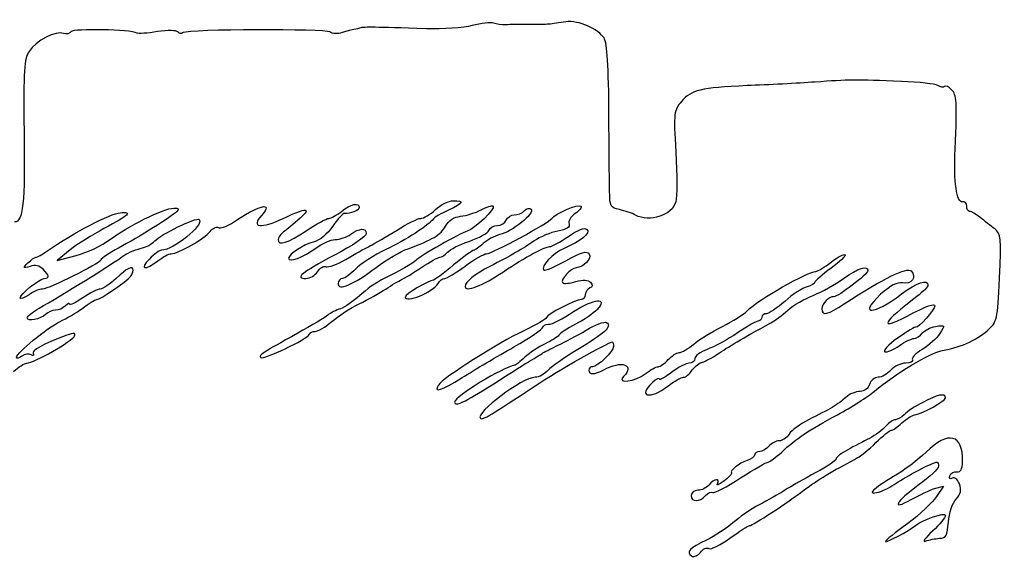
# Model space of a CAD drawing. Extents: x 0 to 69.4, y 0 to 30.3.
# Drawn here: x 55.19 to 60.014, y 20.553 to 23.197 of the extents above; entities that cross this region are included whole.
import ezdxf

# ---------------------------------------------------------------- set-up
doc = ezdxf.new("R2010")
doc.units = 0
doc.header["$MEASUREMENT"] = 0
doc.layers.get('0').update_dxf_attribs({"linetype": 'CONTINUOUS'})

msp = doc.modelspace()

# ---------------------------------------------------------------- linework, layer by layer
at = {"color": 0, "linetype": 'CONTINUOUS'}
for p, q in [((57.414, 23.1675), (57.414, 23.1675)), ((55.9611, 22.2526), (55.9611, 22.2526)), ((55.4386, 22.0651), (55.3743, 22.0131)), ((55.3743, 22.0131), (55.4681, 22.0374)), ((59.629, 21.3153), (59.629, 21.3153)), ((59.6447, 21.0704), (59.6447, 21.0704)), ((59.6864, 20.8917), (59.7297, 20.9039)), ((59.7297, 20.9039), (59.695, 20.8518))]:
    msp.add_line(p, q, dxfattribs=at)
for points in [[(57.1883, 23.1518), (56.9297, 23.1606), (56.8846, 23.1606), (56.8672, 23.1571)], [(57.414, 23.1675), (57.3707, 23.1571), (57.27, 23.1483), (57.1883, 23.1518)], [(57.5182, 23.1796), (57.5043, 23.1849), (57.4575, 23.1796), (57.414, 23.1675)], [(57.579, 23.171), (57.5599, 23.171), (57.5321, 23.1744), (57.5182, 23.1796)], [(57.6918, 23.1726), (57.6483, 23.1744), (57.5981, 23.1726), (57.579, 23.171)], [(57.7872, 23.1744), (57.7786, 23.1726), (57.7351, 23.1726), (57.6918, 23.1726)], [(57.8619, 23.1849), (57.8307, 23.1796), (57.7976, 23.1744), (57.7872, 23.1744)], [(58.0581, 23.1119), (58.0164, 23.1622), (57.9226, 23.1969), (57.8619, 23.1849)], [(55.4056, 23.1293), (55.3692, 23.1449), (55.2685, 23.0928), (55.2356, 23.0407)], [(55.4421, 23.1379), (55.4368, 23.1275), (55.4194, 23.124), (55.4056, 23.1293)], [(55.7649, 23.131), (55.7372, 23.1483), (55.4525, 23.1536), (55.4421, 23.1379)], [(55.8674, 23.1379), (55.8169, 23.1293), (55.7718, 23.1275), (55.7649, 23.131)], [(55.9663, 23.1363), (55.9611, 23.1449), (55.9176, 23.1449), (55.8674, 23.1379)], [(55.9924, 23.1328), (55.9836, 23.1258), (55.9715, 23.1293), (55.9663, 23.1363)], [(56.7144, 23.1363), (56.6919, 23.1518), (56.0201, 23.1501), (55.9924, 23.1328)], [(56.7753, 23.1328), (56.7526, 23.1258), (56.7267, 23.1275), (56.7144, 23.1363)], [(56.8325, 23.1483), (56.8239, 23.1483), (56.7978, 23.1397), (56.7753, 23.1328)], [(56.8672, 23.1571), (56.8586, 23.1536), (56.8429, 23.1501), (56.8325, 23.1483)], [(58.0858, 22.7596), (58.0824, 23.006), (58.0772, 23.0893), (58.0581, 23.1119)], [(55.2356, 23.0407), (55.2112, 23.0043), (55.2078, 22.9488), (55.2112, 22.6485)], [(58.7646, 22.8724), (58.5354, 22.8619), (58.4921, 22.8515), (58.4417, 22.7943)], [(59.0979, 22.8897), (59.0164, 22.8846), (58.8671, 22.8758), (58.7646, 22.8724)], [(59.5232, 22.8932), (59.301, 22.9019), (59.2628, 22.9019), (59.0979, 22.8897)], [(59.7019, 22.8724), (59.6899, 22.8811), (59.61, 22.8897), (59.5232, 22.8932)], [(59.735, 22.8689), (59.7297, 22.8619), (59.7142, 22.8654), (59.7019, 22.8724)], [(59.7697, 22.8515), (59.7558, 22.8654), (59.7401, 22.8742), (59.735, 22.8689)], [(59.7871, 22.5599), (59.7975, 22.7994), (59.7957, 22.8256), (59.7697, 22.8515)], [(58.4417, 22.7943), (58.4053, 22.7508), (58.4035, 22.7404), (58.4139, 22.546)], [(58.0893, 22.3551), (58.0876, 22.4003), (58.0858, 22.5825), (58.0858, 22.7596)], [(55.2112, 22.6485), (55.2164, 22.2908), (55.206, 22.2024), (55.1643, 22.2024)], [(58.4139, 22.546), (58.4208, 22.435), (58.4208, 22.3239), (58.4139, 22.3012)], [(59.8235, 22.3012), (59.794, 22.2961), (59.7801, 22.3985), (59.7871, 22.5599)], [(58.1379, 22.2631), (58.0928, 22.2718), (58.0893, 22.2787), (58.0893, 22.3551)], [(56.2301, 22.1954), (56.3639, 22.2857), (56.4437, 22.3065), (56.3778, 22.2336)], [(56.7718, 22.2544), (56.8169, 22.2908), (56.8586, 22.2996), (56.8586, 22.2735)], [(57.2335, 22.2631), (57.2596, 22.2874), (57.2994, 22.3065), (57.3203, 22.3065)], [(57.3203, 22.3065), (57.3776, 22.3065), (57.3724, 22.2961), (57.2978, 22.2596)], [(57.8046, 22.2197), (57.8185, 22.2422), (57.9383, 22.2926), (57.9488, 22.2804)], [(58.4139, 22.3012), (58.3983, 22.2353), (58.2854, 22.1989), (58.216, 22.2353)], [(59.8443, 22.2804), (59.8443, 22.2943), (59.8357, 22.3047), (59.8235, 22.3012)], [(55.3275, 22.0617), (55.456, 22.1503), (55.6365, 22.244), (55.6833, 22.2475)], [(55.6833, 22.2475), (55.7458, 22.2526), (55.7319, 22.2387), (55.6035, 22.1693)], [(55.6331, 22.1156), (55.7181, 22.1797), (55.8986, 22.27), (55.9472, 22.27)], [(55.9611, 22.2526), (55.9368, 22.2283), (55.7771, 22.1276), (55.6747, 22.0739)], [(55.9472, 22.27), (55.9715, 22.2718), (55.975, 22.2665), (55.9611, 22.2526)], [(56.4854, 22.2197), (56.6017, 22.2769), (56.6312, 22.2718), (56.5549, 22.2093)], [(56.7093, 22.2197), (56.7197, 22.2197), (56.7475, 22.2353), (56.7718, 22.2544)], [(56.7857, 22.244), (56.7788, 22.2457), (56.7526, 22.2162), (56.7283, 22.1815)], [(56.8586, 22.2735), (56.8586, 22.2596), (56.8135, 22.2406), (56.7857, 22.244)], [(57.1607, 22.2197), (57.1744, 22.2197), (57.2075, 22.2387), (57.2335, 22.2631)], [(57.2978, 22.2596), (57.2613, 22.244), (57.2283, 22.2249), (57.2231, 22.2179)], [(57.3568, 22.2301), (57.3846, 22.2336), (57.4314, 22.2475), (57.4575, 22.2614)], [(57.5165, 22.2804), (57.5286, 22.2665), (57.4279, 22.1693), (57.3897, 22.1572)], [(57.4575, 22.2614), (57.4853, 22.2769), (57.5113, 22.2839), (57.5165, 22.2804)], [(57.7039, 22.2649), (57.7231, 22.2457), (57.6068, 22.1519), (57.5494, 22.1399)], [(57.6207, 22.2371), (57.6363, 22.2371), (57.6588, 22.2457), (57.671, 22.2579)], [(57.671, 22.2579), (57.6814, 22.2683), (57.6969, 22.2718), (57.7039, 22.2649)], [(57.9192, 22.244), (57.8983, 22.2283), (57.8844, 22.2058), (57.8897, 22.1919)], [(57.9488, 22.2804), (57.9539, 22.2753), (57.9418, 22.2579), (57.9192, 22.244)], [(58.216, 22.2353), (58.2004, 22.2457), (58.1639, 22.2561), (58.1379, 22.2631)], [(59.8582, 22.2544), (59.8513, 22.2544), (59.8443, 22.2665), (59.8443, 22.2804)], [(59.9103, 22.2249), (59.8894, 22.2406), (59.8669, 22.2544), (59.8582, 22.2544)], [(55.8535, 22.1086), (55.8794, 22.1399), (56.0583, 22.2267), (56.0722, 22.2144)], [(56.0722, 22.2144), (56.0982, 22.1867), (55.9454, 22.0635), (55.8864, 22.0635)], [(56.166, 22.1746), (56.1746, 22.1693), (56.2042, 22.1781), (56.2301, 22.1954)], [(56.3778, 22.2336), (56.3239, 22.1746), (56.376, 22.1676), (56.4854, 22.2197)], [(56.5549, 22.2093), (56.5271, 22.185), (56.4924, 22.1589), (56.4819, 22.1485)], [(56.5982, 22.1589), (56.6486, 22.1919), (56.6971, 22.2197), (56.7093, 22.2197)], [(57.2231, 22.2179), (57.2022, 22.1867), (57.086, 22.1121), (56.9887, 22.0669)], [(57.0443, 22.1624), (57.0947, 22.1936), (57.1468, 22.2197), (57.1607, 22.2197)], [(57.2821, 22.1815), (57.2978, 22.2093), (57.3221, 22.2267), (57.3568, 22.2301)], [(57.4835, 22.0461), (57.5113, 22.0461), (57.7907, 22.1971), (57.8046, 22.2197)], [(57.5374, 22.185), (57.5564, 22.185), (57.5756, 22.1971), (57.5807, 22.211)], [(57.5807, 22.211), (57.5876, 22.2249), (57.605, 22.2371), (57.6207, 22.2371)], [(59.9815, 22.1676), (59.9624, 22.1815), (59.9311, 22.2075), (59.9103, 22.2249)], [(55.6035, 22.1693), (55.5479, 22.1399), (55.4733, 22.0929), (55.4386, 22.0651)], [(55.935, 22.0461), (55.9697, 22.0461), (56.1, 22.1207), (56.126, 22.1554)], [(56.126, 22.1554), (56.1382, 22.1711), (56.1572, 22.1815), (56.166, 22.1746)], [(56.4593, 22.1156), (56.4593, 22.0825), (56.5079, 22.0982), (56.5982, 22.1589)], [(56.4819, 22.1485), (56.4697, 22.1399), (56.4593, 22.1242), (56.4593, 22.1156)], [(56.7283, 22.1815), (56.7024, 22.1433), (56.6642, 22.1103), (56.6364, 22.1051)], [(56.8169, 22.1415), (56.8586, 22.1728), (56.8933, 22.1746), (56.8933, 22.145)], [(56.9107, 22.0843), (56.935, 22.0964), (56.994, 22.1311), (57.0443, 22.1624)], [(57.0982, 22.0704), (57.2179, 22.1137), (57.2596, 22.1399), (57.2821, 22.1815)], [(57.3897, 22.1572), (57.3533, 22.1468), (57.1537, 22.0322), (57.1364, 22.0131)], [(57.3985, 22.1068), (57.4471, 22.1242), (57.4904, 22.1468), (57.4957, 22.1607)], [(57.4957, 22.1607), (57.5008, 22.1746), (57.52, 22.185), (57.5374, 22.185)], [(57.8342, 22.1572), (57.7994, 22.1503), (57.7474, 22.1294), (57.7178, 22.1086)], [(57.8897, 22.1919), (57.8949, 22.1762), (57.8793, 22.1658), (57.8342, 22.1572)], [(57.9765, 22.1658), (57.9974, 22.1468), (57.9504, 22.1086), (57.8654, 22.0721)], [(57.8863, 22.1311), (57.9331, 22.1642), (57.9678, 22.1762), (57.9765, 22.1658)], [(60.0057, 21.9264), (60.0144, 22.126), (60.0126, 22.1433), (59.9815, 22.1676)], [(55.4681, 22.0374), (55.5201, 22.0512), (55.5949, 22.086), (55.6331, 22.1156)], [(55.7822, 22.0721), (55.81, 22.0774), (55.8413, 22.0947), (55.8535, 22.1086)], [(56.6364, 22.1051), (56.5843, 22.0912), (56.5132, 22.0443), (56.5114, 22.0235)], [(56.6451, 22.0739), (56.6746, 22.0964), (56.7179, 22.1156), (56.7406, 22.1156)], [(56.8933, 22.145), (56.8933, 22.1311), (56.8239, 22.0843), (56.7371, 22.0392)], [(56.7406, 22.1156), (56.7631, 22.1156), (56.7978, 22.1276), (56.8169, 22.1415)], [(57.2925, 22.0531), (57.3029, 22.0669), (57.3515, 22.0912), (57.3985, 22.1068)], [(57.5494, 22.1399), (57.5235, 22.1329), (57.4869, 22.1137), (57.4679, 22.0964)], [(57.7178, 22.1086), (57.664, 22.0704), (57.6015, 22.0357), (57.5008, 21.9836)], [(57.7942, 22.0808), (57.8046, 22.0808), (57.8463, 22.1033), (57.8863, 22.1311)], [(55.2701, 22.0287), (55.2754, 22.0287), (55.3014, 22.0426), (55.3275, 22.0617)], [(55.6747, 22.0739), (55.6312, 22.0496), (55.5914, 22.0235), (55.5879, 22.0149)], [(55.6921, 22.0304), (55.7146, 22.0478), (55.7544, 22.0651), (55.7822, 22.0721)], [(55.8864, 22.0635), (55.8778, 22.0635), (55.8517, 22.0443), (55.8274, 22.02)], [(56.5114, 22.0235), (56.5114, 22.001), (56.5843, 22.0287), (56.6451, 22.0739)], [(56.7926, 22.0183), (56.8343, 22.0426), (56.8864, 22.0721), (56.9107, 22.0843)], [(56.9887, 22.0669), (56.9315, 22.0392), (56.8656, 21.9958), (56.8413, 21.9715)], [(56.9419, 21.9785), (56.9922, 22.0165), (57.0617, 22.0582), (57.0982, 22.0704)], [(57.2543, 22.0287), (57.2631, 22.0287), (57.2804, 22.0408), (57.2925, 22.0531)], [(57.421, 22.0635), (57.4158, 22.0635), (57.3707, 22.0304), (57.3221, 21.9906)], [(57.4679, 22.0964), (57.4488, 22.0774), (57.4279, 22.0635), (57.421, 22.0635)], [(57.5668, 21.9576), (57.6761, 22.0304), (57.7682, 22.0808), (57.7942, 22.0808)], [(57.8654, 22.0721), (57.8081, 22.0478), (57.749, 21.9836), (57.7664, 21.9646)], [(57.874, 22.0114), (57.9504, 22.0547), (57.9765, 22.0617), (57.9886, 22.0443)], [(55.2303, 22.001), (55.246, 22.0165), (55.2633, 22.0287), (55.2701, 22.0287)], [(55.2858, 21.7787), (55.3917, 21.8378), (55.6504, 21.9993), (55.6921, 22.0304)], [(55.5879, 22.0149), (55.581, 21.9958), (55.3326, 21.8725), (55.3014, 21.8725)], [(55.8274, 22.02), (55.7753, 21.9681), (55.8065, 21.9628), (55.869, 22.0114)], [(55.869, 22.0114), (55.8933, 22.0304), (55.9229, 22.0461), (55.935, 22.0461)], [(56.7371, 22.0392), (56.5739, 21.9524), (56.5392, 21.9246), (56.5965, 21.9246)], [(56.6954, 21.9819), (56.7075, 21.9785), (56.751, 21.994), (56.7926, 22.0183)], [(57.1364, 22.0131), (57.1242, 21.9993), (57.0547, 21.9593), (56.9783, 21.9229)], [(57.1658, 21.9801), (57.2057, 22.0062), (57.2457, 22.0287), (57.2543, 22.0287)], [(57.3793, 21.9854), (57.4244, 22.0183), (57.4714, 22.0461), (57.4835, 22.0461)], [(57.7664, 21.9646), (57.7717, 21.9611), (57.8203, 21.9819), (57.874, 22.0114)], [(57.9886, 22.0443), (58.0025, 22.0218), (57.9608, 21.9785), (57.9244, 21.9767)], [(59.1031, 21.9593), (59.1118, 21.9593), (59.1447, 21.9801), (59.1778, 22.0044)], [(59.1778, 22.0044), (59.2107, 22.0304), (59.2419, 22.0461), (59.2472, 22.0408)], [(59.2472, 22.0408), (59.2524, 22.0374), (59.2211, 22.0062), (59.1778, 21.975)], [(55.2407, 21.9836), (55.206, 21.9732), (55.2043, 21.975), (55.2303, 22.001)], [(55.3049, 21.9697), (55.2875, 21.9871), (55.265, 21.9924), (55.2407, 21.9836)], [(55.3101, 21.9246), (55.3379, 21.9246), (55.3361, 21.9385), (55.3049, 21.9697)], [(55.7475, 21.9646), (55.7475, 21.9906), (55.7164, 21.975), (55.6643, 21.9246)], [(55.7338, 21.9333), (55.7407, 21.9419), (55.7475, 21.9558), (55.7475, 21.9646)], [(56.5965, 21.9246), (56.6174, 21.9246), (56.6417, 21.9403), (56.6538, 21.9576)], [(56.6538, 21.9576), (56.6642, 21.975), (56.6833, 21.9871), (56.6954, 21.9819)], [(56.7544, 21.8986), (56.7544, 21.8621), (56.8274, 21.8933), (56.9419, 21.9785)], [(56.8413, 21.9715), (56.8169, 21.9454), (56.7874, 21.9246), (56.7769, 21.9246)], [(57.0669, 21.9194), (57.0808, 21.9246), (57.126, 21.9524), (57.1658, 21.9801)], [(57.3221, 21.9906), (57.2735, 21.9489), (57.2283, 21.916), (57.2231, 21.916)], [(57.2786, 21.9246), (57.289, 21.9246), (57.3342, 21.9524), (57.3793, 21.9854)], [(57.5008, 21.9836), (57.4279, 21.9472), (57.3793, 21.9072), (57.3793, 21.8847)], [(57.3793, 21.8847), (57.3793, 21.8551), (57.4661, 21.8899), (57.5668, 21.9576)], [(57.9244, 21.9767), (57.9001, 21.9767), (57.8446, 21.916), (57.8585, 21.9037)], [(58.7646, 21.7649), (58.8219, 21.8222), (59.0597, 21.9576), (59.1031, 21.9593)], [(59.1778, 21.975), (59.1343, 21.9437), (59.0979, 21.9125), (59.0979, 21.9056)], [(59.3583, 21.9628), (59.3583, 21.9454), (59.2107, 21.8326), (59.1899, 21.8343)], [(59.2385, 21.9246), (59.3097, 21.975), (59.3583, 21.9906), (59.3583, 21.9628)], [(59.2419, 21.7996), (59.4364, 21.9264), (59.551, 21.9819), (59.5718, 21.9611)], [(59.5718, 21.9611), (59.5996, 21.9333), (59.5735, 21.8933), (59.5285, 21.9021)], [(55.1921, 21.8274), (55.1921, 21.8465), (55.2858, 21.9229), (55.3101, 21.9246)], [(55.5671, 21.8204), (55.5844, 21.8204), (55.7181, 21.9107), (55.7338, 21.9333)], [(55.6643, 21.9246), (55.6331, 21.8968), (55.5983, 21.8725), (55.5861, 21.8725)], [(56.7769, 21.9246), (56.7649, 21.9246), (56.7544, 21.9125), (56.7544, 21.8986)], [(56.9783, 21.9229), (56.9436, 21.9056), (56.8915, 21.869), (56.8603, 21.8396)], [(56.9887, 21.8725), (57.0183, 21.8917), (57.0531, 21.9125), (57.0669, 21.9194)], [(57.2231, 21.916), (57.2006, 21.916), (57.0843, 21.8465), (57.0843, 21.8343)], [(57.2457, 21.9003), (57.2526, 21.9142), (57.2682, 21.9246), (57.2786, 21.9246)], [(57.8585, 21.9037), (57.8636, 21.8968), (57.8932, 21.9003), (57.9226, 21.909)], [(57.9226, 21.909), (57.9592, 21.9194), (57.9835, 21.9176), (57.9956, 21.9056)], [(57.9956, 21.9056), (58.0078, 21.8917), (58.006, 21.8829), (57.9921, 21.8778)], [(59.0979, 21.9056), (59.0979, 21.8986), (59.0806, 21.8899), (59.0597, 21.8829)], [(59.0892, 21.8412), (59.1326, 21.8586), (59.1986, 21.8951), (59.2385, 21.9246)], [(59.5285, 21.9021), (59.5007, 21.9072), (59.4694, 21.8899), (59.4208, 21.8465)], [(59.5232, 21.8482), (59.5996, 21.9056), (59.6533, 21.9229), (59.6533, 21.8917)], [(59.945, 21.6676), (59.9936, 21.7111), (59.9954, 21.7181), (60.0057, 21.9264)], [(55.3014, 21.8725), (55.2875, 21.8725), (55.2581, 21.8604), (55.2356, 21.8447)], [(55.5861, 21.8725), (55.574, 21.8725), (55.5358, 21.8535), (55.4993, 21.8292)], [(56.8586, 21.7996), (56.9019, 21.8222), (56.961, 21.8551), (56.9887, 21.8725)], [(57.0843, 21.8343), (57.0843, 21.7996), (57.2196, 21.8569), (57.2457, 21.9003)], [(57.9921, 21.8778), (57.98, 21.8725), (57.9696, 21.8586), (57.9696, 21.8447)], [(59.0597, 21.8829), (59.0372, 21.8778), (58.9886, 21.8465), (58.9504, 21.8118)], [(59.6533, 21.8917), (59.6533, 21.8829), (59.629, 21.8586), (59.5996, 21.8361)], [(55.2356, 21.8447), (55.2112, 21.8292), (55.1921, 21.8222), (55.1921, 21.8274)], [(55.4993, 21.8292), (55.4646, 21.8049), (55.4351, 21.791), (55.4351, 21.7979)], [(55.4993, 21.7787), (55.5289, 21.8014), (55.5601, 21.8204), (55.5671, 21.8204)], [(56.8603, 21.8396), (56.829, 21.8118), (56.7874, 21.7822), (56.7665, 21.7753)], [(57.9504, 21.8204), (57.921, 21.8204), (57.7786, 21.7475), (57.7786, 21.7319)], [(57.9122, 21.7614), (58.0113, 21.8274), (58.0858, 21.8326), (58.0268, 21.7701)], [(57.9696, 21.8447), (57.9696, 21.8308), (57.9608, 21.8204), (57.9504, 21.8204)], [(58.9504, 21.8118), (58.9122, 21.7787), (58.8706, 21.751), (58.8601, 21.751)], [(58.9643, 21.7683), (58.9921, 21.7926), (59.0476, 21.8257), (59.0892, 21.8412)], [(59.1899, 21.8343), (59.1674, 21.8361), (59.1326, 21.8014), (59.1326, 21.7753)], [(59.4208, 21.8465), (59.3079, 21.7406), (59.3861, 21.7424), (59.5232, 21.8482)], [(59.5996, 21.8361), (59.4294, 21.7076), (59.4069, 21.6642), (59.551, 21.7389)], [(55.2268, 21.7301), (55.2268, 21.7389), (55.2529, 21.7597), (55.2858, 21.7787)], [(55.3657, 21.7683), (55.35, 21.7683), (55.3292, 21.7597), (55.3171, 21.7475)], [(55.4143, 21.7892), (55.4021, 21.7771), (55.3812, 21.7683), (55.3657, 21.7683)], [(55.3882, 21.7128), (55.4194, 21.7267), (55.4681, 21.7562), (55.4993, 21.7787)], [(55.4351, 21.7979), (55.4351, 21.8049), (55.4264, 21.8014), (55.4143, 21.7892)], [(56.7665, 21.7753), (56.7457, 21.7701), (56.7179, 21.7544), (56.704, 21.744)], [(56.7232, 21.7128), (56.7544, 21.7389), (56.8151, 21.7787), (56.8586, 21.7996)], [(57.789, 21.6989), (57.8064, 21.6989), (57.8601, 21.7267), (57.9122, 21.7614)], [(58.0268, 21.7701), (58.0094, 21.7528), (57.9626, 21.7197), (57.921, 21.6989)], [(58.6431, 21.6885), (58.6935, 21.7146), (58.7472, 21.7475), (58.7646, 21.7649)], [(58.881, 21.7058), (58.9, 21.7162), (58.9382, 21.744), (58.9643, 21.7683)], [(59.1326, 21.7753), (59.1326, 21.7389), (59.1621, 21.7458), (59.2419, 21.7996)], [(59.551, 21.7389), (59.6482, 21.791), (59.6881, 21.8049), (59.6881, 21.7892)], [(59.6881, 21.7892), (59.6881, 21.7718), (59.6047, 21.6781), (59.5961, 21.685)], [(55.1747, 21.5375), (55.1747, 21.5583), (55.3222, 21.6799), (55.3882, 21.7128)], [(55.3171, 21.7475), (55.2928, 21.7232), (55.2268, 21.7111), (55.2268, 21.7301)], [(56.704, 21.744), (56.6919, 21.7336), (56.6243, 21.6937), (56.5565, 21.6556)], [(56.6417, 21.6642), (56.6556, 21.6642), (56.6919, 21.685), (56.7232, 21.7128)], [(57.7786, 21.7319), (57.7786, 21.725), (57.7282, 21.6954), (57.664, 21.666)], [(57.9731, 21.6694), (58.0182, 21.6972), (58.0633, 21.7146), (58.0738, 21.7076)], [(58.8219, 21.7162), (58.8132, 21.7162), (58.7664, 21.6903), (58.7178, 21.6572)], [(58.8375, 21.7336), (58.8375, 21.725), (58.8306, 21.7162), (58.8219, 21.7162)], [(58.8601, 21.751), (58.8479, 21.751), (58.8375, 21.744), (58.8375, 21.7336)], [(56.6121, 21.6486), (56.6156, 21.6572), (56.6294, 21.6642), (56.6417, 21.6642)], [(57.664, 21.666), (57.5494, 21.6121), (57.2665, 21.4333), (57.2474, 21.4003)], [(57.6189, 21.5878), (57.6969, 21.6329), (57.7613, 21.6764), (57.7613, 21.685)], [(57.7613, 21.685), (57.7613, 21.6919), (57.7733, 21.6989), (57.789, 21.6989)], [(57.921, 21.6989), (57.881, 21.6781), (57.8428, 21.6537), (57.8393, 21.6451)], [(57.8393, 21.5982), (57.8689, 21.6104), (57.9279, 21.6433), (57.9731, 21.6694)], [(58.0738, 21.7076), (58.1032, 21.6903), (58.065, 21.6537), (57.9331, 21.5757)], [(58.5025, 21.6017), (58.5285, 21.6243), (58.5928, 21.6625), (58.6431, 21.6885)], [(58.6206, 21.5531), (58.6657, 21.5843), (58.7437, 21.6312), (58.881, 21.7058)], [(59.5961, 21.685), (59.5908, 21.6885), (59.551, 21.6642), (59.5042, 21.6312)], [(59.6256, 21.6556), (59.636, 21.6694), (59.6656, 21.6833), (59.6915, 21.6885)], [(59.6915, 21.6885), (59.7385, 21.6954), (59.7385, 21.6954), (59.7124, 21.6537)], [(59.7176, 21.5687), (59.801, 21.5808), (59.8929, 21.6208), (59.945, 21.6676)], [(55.2251, 21.5079), (55.2581, 21.5079), (55.4507, 21.6174), (55.4594, 21.6417)], [(55.4213, 21.6451), (55.3014, 21.6), (55.246, 21.5704), (55.2564, 21.5549)], [(55.4594, 21.6417), (55.4664, 21.6572), (55.456, 21.659), (55.4213, 21.6451)], [(56.5565, 21.6556), (56.3778, 21.5565), (56.3639, 21.5461), (56.3743, 21.5357)], [(56.3743, 21.5357), (56.3864, 21.5236), (56.6051, 21.626), (56.6121, 21.6486)], [(57.8393, 21.6451), (57.8342, 21.6364), (57.8029, 21.6174), (57.7717, 21.6035)], [(58.7178, 21.6572), (58.6692, 21.6243), (58.6014, 21.5878), (58.5685, 21.5757)], [(59.5042, 21.6312), (59.459, 21.5982), (59.4312, 21.5669), (59.4417, 21.5635)], [(59.5128, 21.5931), (59.5406, 21.6139), (59.5735, 21.6294), (59.5839, 21.6294)], [(59.5839, 21.6294), (59.5961, 21.6294), (59.6151, 21.6417), (59.6256, 21.6556)], [(59.7124, 21.6537), (59.6968, 21.6312), (59.6586, 21.5965), (59.6256, 21.5757)], [(57.3637, 21.4368), (57.4244, 21.475), (57.539, 21.5426), (57.6189, 21.5878)], [(57.7717, 21.6035), (57.7404, 21.5878), (57.6953, 21.5583), (57.6726, 21.5375)], [(57.7231, 21.3968), (57.8358, 21.4715), (58.0824, 21.6121), (58.1032, 21.6121)], [(57.7613, 21.5583), (57.7751, 21.5669), (57.8115, 21.5843), (57.8393, 21.5982)], [(57.9331, 21.5757), (57.8689, 21.5375), (57.8029, 21.4906), (57.7872, 21.4732)], [(58.1085, 21.5896), (58.1085, 21.5635), (58.0303, 21.4906), (58.0043, 21.4906)], [(58.1032, 21.6121), (58.1067, 21.6121), (58.1085, 21.6017), (58.1085, 21.5896)], [(58.4312, 21.56), (58.4435, 21.56), (58.4747, 21.5792), (58.5025, 21.6017)], [(58.5685, 21.5757), (58.5354, 21.5635), (58.5076, 21.5426), (58.5076, 21.5306)], [(59.3912, 21.3708), (59.4919, 21.4558), (59.6656, 21.56), (59.7176, 21.5687)], [(59.4417, 21.5635), (59.4521, 21.56), (59.485, 21.5739), (59.5128, 21.5931)], [(59.6256, 21.5757), (59.5926, 21.5565), (59.57, 21.5322), (59.5769, 21.5236)], [(55.2008, 21.5426), (55.1869, 21.5306), (55.1747, 21.5287), (55.1747, 21.5375)], [(55.246, 21.5496), (55.2356, 21.5565), (55.2147, 21.5531), (55.2008, 21.5426)], [(55.2564, 21.5549), (55.2615, 21.5444), (55.2581, 21.5426), (55.246, 21.5496)], [(57.6726, 21.5375), (57.6501, 21.5167), (57.6276, 21.4993), (57.6224, 21.4975)], [(57.6849, 21.5114), (57.7126, 21.5287), (57.7474, 21.5496), (57.7613, 21.5583)], [(58.0599, 21.475), (58.1483, 21.5236), (58.216, 21.501), (58.1569, 21.4419)], [(58.3271, 21.4906), (58.3375, 21.4906), (58.3601, 21.5062), (58.3775, 21.5253)], [(58.3775, 21.5253), (58.3949, 21.5444), (58.4192, 21.56), (58.4312, 21.56)], [(58.5076, 21.5306), (58.5076, 21.5183), (58.4956, 21.5079), (58.4799, 21.5079)], [(58.5458, 21.5132), (58.5581, 21.5167), (58.5928, 21.534), (58.6206, 21.5531)], [(59.5769, 21.5236), (59.5822, 21.5149), (59.5665, 21.5079), (59.544, 21.5079)], [(55.1592, 21.4662), (55.1835, 21.4889), (55.2129, 21.5079), (55.2251, 21.5079)], [(57.6224, 21.4975), (57.5651, 21.4889), (57.3272, 21.3431), (57.3272, 21.3169)], [(57.5113, 21.4021), (57.5807, 21.4454), (57.6588, 21.4958), (57.6849, 21.5114)], [(57.7872, 21.4732), (57.7699, 21.4542), (57.7421, 21.4385), (57.7231, 21.4385)], [(58.0043, 21.4906), (57.9939, 21.4906), (57.9869, 21.4836), (57.9869, 21.4732)], [(57.9869, 21.4732), (57.9869, 21.4507), (58.0147, 21.4507), (58.0599, 21.475)], [(58.2646, 21.4558), (58.2889, 21.475), (58.3167, 21.4906), (58.3271, 21.4906)], [(58.4799, 21.5079), (58.466, 21.5079), (58.4261, 21.4871), (58.3931, 21.4628)], [(58.4521, 21.4385), (58.4625, 21.4385), (58.4817, 21.4542), (58.4956, 21.475)], [(58.4956, 21.475), (58.5094, 21.494), (58.5319, 21.5114), (58.5458, 21.5132)], [(59.4711, 21.4732), (59.4537, 21.4542), (59.426, 21.4385), (59.4086, 21.4385)], [(59.544, 21.5079), (59.5215, 21.5079), (59.4885, 21.4924), (59.4711, 21.4732)], [(57.2474, 21.4003), (57.2214, 21.3604), (57.2631, 21.3725), (57.3637, 21.4368)], [(57.7231, 21.4385), (57.6606, 21.4385), (57.4279, 21.2632), (57.454, 21.2371)], [(58.1569, 21.4419), (58.1206, 21.4056), (58.216, 21.4176), (58.2646, 21.4558)], [(58.334, 21.4299), (58.334, 21.4385), (58.3185, 21.4299), (58.2993, 21.4125)], [(58.3931, 21.4628), (58.3601, 21.4368), (58.334, 21.4229), (58.334, 21.4299)], [(58.3757, 21.3951), (58.4069, 21.4194), (58.4417, 21.4385), (58.4521, 21.4385)], [(59.4086, 21.4385), (59.3912, 21.4385), (59.3722, 21.4229), (59.3669, 21.4037)], [(57.3272, 21.3169), (57.3272, 21.2926), (57.3758, 21.3153), (57.5113, 21.4021)], [(57.454, 21.2371), (57.4644, 21.2267), (57.5061, 21.251), (57.7231, 21.3968)], [(58.2993, 21.4125), (58.2229, 21.3431), (58.2872, 21.3274), (58.3757, 21.3951)], [(59.3669, 21.4037), (59.36, 21.3829), (59.341, 21.369), (59.3201, 21.369)], [(59.2507, 21.3396), (59.2125, 21.3065), (59.1674, 21.2787), (59.0667, 21.2301)], [(59.209, 21.2544), (59.2767, 21.291), (59.3583, 21.3431), (59.3912, 21.3708)], [(59.3201, 21.369), (59.2993, 21.369), (59.2681, 21.3569), (59.2507, 21.3396)], [(59.5892, 21.2544), (59.6274, 21.2597), (59.7401, 21.3222), (59.7401, 21.3378)], [(59.7401, 21.3378), (59.7401, 21.3621), (59.6985, 21.3535), (59.629, 21.3153)], [(59.629, 21.3153), (59.5908, 21.2961), (59.5492, 21.2683), (59.5371, 21.2544)], [(58.9347, 21.0704), (59.0042, 21.1364), (59.0683, 21.1799), (59.209, 21.2544)], [(59.0667, 21.2301), (59.0268, 21.2093), (58.9833, 21.1781), (58.9713, 21.159)], [(59.4937, 21.2301), (59.4833, 21.2301), (59.4625, 21.2162), (59.4468, 21.1989)], [(59.5371, 21.2544), (59.5232, 21.2406), (59.5042, 21.2301), (59.4937, 21.2301)], [(59.525, 21.2146), (59.5457, 21.2336), (59.5753, 21.251), (59.5892, 21.2544)], [(59.4468, 21.1989), (59.4312, 21.1799), (59.3965, 21.1537), (59.3669, 21.1382)], [(59.4729, 21.1781), (59.4799, 21.1781), (59.5042, 21.1937), (59.525, 21.2146)], [(58.9713, 21.159), (58.9608, 21.1417), (58.9382, 21.126), (58.9226, 21.126)], [(59.3669, 21.1382), (59.3392, 21.1243), (59.2889, 21.0982), (59.2593, 21.0826)], [(59.3982, 21.1174), (59.4312, 21.1503), (59.466, 21.1781), (59.4729, 21.1781)], [(59.8235, 21.0254), (59.8269, 21.159), (59.7524, 21.1781), (59.6447, 21.0704)], [(58.8722, 21.1), (58.8601, 21.0861), (58.8393, 21.0739), (58.8271, 21.0739)], [(58.9226, 21.126), (58.9069, 21.126), (58.8844, 21.1139), (58.8722, 21.1)], [(59.2924, 21.034), (59.3183, 21.0479), (59.3653, 21.0843), (59.3982, 21.1174)], [(58.8028, 21.0583), (58.8028, 21.0497), (58.7854, 21.0358), (58.7646, 21.0289)], [(58.8271, 21.0739), (58.8132, 21.0739), (58.8028, 21.0669), (58.8028, 21.0583)], [(58.8687, 21.0219), (58.8757, 21.0219), (58.9053, 21.0444), (58.9347, 21.0704)], [(59.2021, 21.0375), (59.2021, 21.0289), (59.1569, 20.9993), (59.1031, 20.9699)], [(59.2593, 21.0826), (59.2281, 21.0653), (59.2021, 21.0462), (59.2021, 21.0375)], [(59.6447, 21.0704), (59.6065, 21.034), (59.5336, 20.9785), (59.485, 20.9507)], [(58.7646, 21.0289), (58.7247, 21.0167), (58.6778, 20.9785), (58.6882, 20.9681)], [(58.7317, 20.9437), (58.7993, 20.9872), (58.8601, 21.0219), (58.8687, 21.0219)], [(59.0458, 20.8847), (59.1049, 20.9299), (59.1933, 20.9837), (59.2924, 21.034)], [(59.4972, 20.9178), (59.544, 20.9507), (59.6811, 21.0219), (59.6968, 21.0219)], [(59.7054, 21.0011), (59.7054, 20.9889), (59.6621, 20.9472), (59.61, 20.9108)], [(59.6968, 21.0219), (59.7019, 21.0219), (59.7054, 21.0115), (59.7054, 21.0011)], [(59.7957, 20.9733), (59.8149, 20.9715), (59.8218, 20.9854), (59.8235, 21.0254)], [(58.6187, 20.9143), (58.6361, 20.9437), (58.6032, 20.9403), (58.5771, 20.909)], [(58.5963, 20.8726), (58.6049, 20.8674), (58.6657, 20.9004), (58.7317, 20.9437)], [(58.6882, 20.9681), (58.6917, 20.9646), (58.6743, 20.9456), (58.65, 20.9282)], [(59.1031, 20.9699), (59.0476, 20.9403), (58.9799, 20.9021), (58.9504, 20.8831)], [(59.485, 20.9507), (59.3826, 20.8917), (59.3479, 20.8553), (59.4121, 20.8743)], [(59.7732, 20.9421), (59.761, 20.9351), (59.7558, 20.9403), (59.761, 20.9542)], [(59.761, 20.9542), (59.7662, 20.9681), (59.7818, 20.9768), (59.7957, 20.9733)], [(59.8079, 20.9143), (59.7992, 20.9386), (59.7836, 20.949), (59.7732, 20.9421)], [(58.5771, 20.909), (58.565, 20.8951), (58.5407, 20.8831), (58.5233, 20.8831)], [(58.65, 20.9282), (58.6257, 20.909), (58.6118, 20.9039), (58.6187, 20.9143)], [(59.4121, 20.8743), (59.4347, 20.8812), (59.4729, 20.9004), (59.4972, 20.9178)], [(59.61, 20.9108), (59.4937, 20.8257), (59.4676, 20.7789), (59.5718, 20.8379)], [(59.7922, 20.8396), (59.8149, 20.8657), (59.82, 20.8847), (59.8079, 20.9143)], [(58.5233, 20.8831), (58.5042, 20.8831), (58.4903, 20.8708), (58.4903, 20.8569)], [(58.4903, 20.8569), (58.4903, 20.824), (58.5319, 20.824), (58.5597, 20.8569)], [(58.5597, 20.8569), (58.5719, 20.8708), (58.5875, 20.8778), (58.5963, 20.8726)], [(58.7768, 20.7094), (58.7907, 20.7094), (58.9643, 20.8222), (59.0458, 20.8847)], [(58.9504, 20.8831), (58.9226, 20.8657), (58.8653, 20.8326), (58.8236, 20.8118)], [(59.695, 20.8518), (59.6776, 20.824), (59.6135, 20.7632), (59.5544, 20.7199)], [(59.5718, 20.8379), (59.6117, 20.8604), (59.6638, 20.8847), (59.6864, 20.8917)], [(58.8236, 20.8118), (58.7819, 20.7893), (58.7247, 20.7493), (58.6951, 20.7233)], [(59.754, 20.7268), (59.7575, 20.7719), (59.7732, 20.8206), (59.7922, 20.8396)], [(59.5926, 20.7094), (59.629, 20.7389), (59.7401, 20.7771), (59.7401, 20.7597)], [(59.7401, 20.7597), (59.7401, 20.7493), (59.7107, 20.7146), (59.676, 20.6817)], [(58.6951, 20.7233), (58.6657, 20.6972), (58.6067, 20.659), (58.565, 20.6382)], [(58.6796, 20.6469), (58.7264, 20.6817), (58.7699, 20.7094), (58.7768, 20.7094)], [(59.5544, 20.7199), (59.4937, 20.6764), (59.4451, 20.6365), (59.4451, 20.6312)], [(59.4451, 20.6312), (59.4451, 20.6226), (59.5596, 20.6833), (59.5926, 20.7094)], [(59.7107, 20.6469), (59.7436, 20.6486), (59.7489, 20.6608), (59.754, 20.7268)], [(59.676, 20.6817), (59.6394, 20.6486), (59.6239, 20.6261), (59.6412, 20.6331)], [(58.565, 20.6382), (58.4817, 20.5983), (58.4625, 20.5793), (58.4921, 20.5601)], [(58.5354, 20.5775), (58.5476, 20.5949), (58.5667, 20.6035), (58.5771, 20.5965)], [(58.5771, 20.5965), (58.5875, 20.5914), (58.6326, 20.6139), (58.6796, 20.6469)], [(59.6412, 20.6331), (59.6586, 20.64), (59.6899, 20.6451), (59.7107, 20.6469)], [(58.4921, 20.5601), (58.5042, 20.5532), (58.5233, 20.5619), (58.5354, 20.5775)]]:
    msp.add_open_spline(points, degree=3, dxfattribs=at)

doc.saveas('drawing.dxf')
